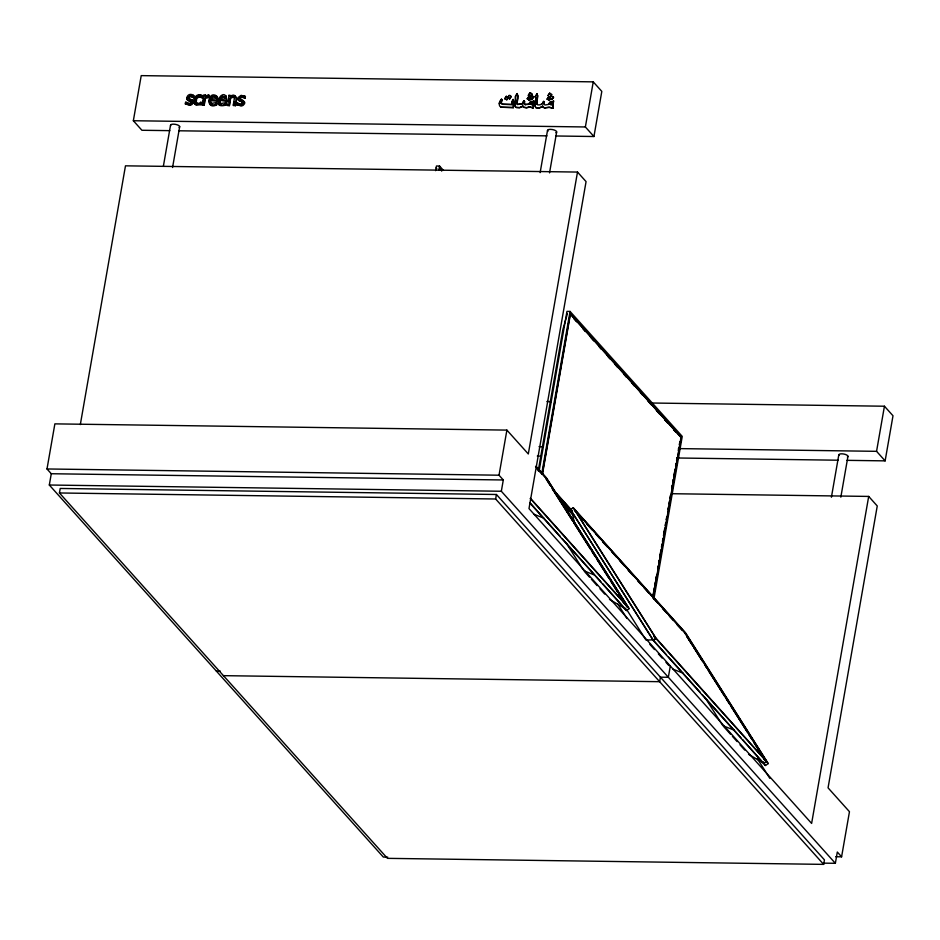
<?xml version="1.0" encoding="UTF-8"?>
<svg xmlns="http://www.w3.org/2000/svg" width="940" height="940" viewBox="0 0 940 940"><rect width="100%" height="100%" fill="white"/><g stroke="black" fill="none" stroke-linecap="round" stroke-linejoin="round"><path stroke-width="1.41" d="M187.013 98.066L187.225 99.699L190.891 101.097L190.797 102.648C188.987 105.48 184.91 99.758 185.345 103.894L189.857 105.28A4.019 3.431 -41.9 0 0 191.925 104.469C196.883 100.31 187.906 99.71 188.458 96.703L191.137 96.044L193.734 97.642L193.534 95.328C187.06 91.309 183.559 101.461 191.396 101.661M238.349 98.771L238.572 100.404M517.576 98.066C518.986 88.325 515.449 115.338 517.764 98.277M544.236 101.52C542.944 106.514 545.658 102.671 543.508 101.403C543.39 104.927 537.069 105.962 536.74 103.929L537.551 95.68L536.94 93.859L535.201 96.703L535.918 97.784L535.542 101.685M536.74 103.929L537.739 95.88L536.94 93.859M533.156 107.947L533.85 101.943L533.156 107.947L529.29 106.925L526.4 107.654L523.38 107.207L526.588 107.853L529.479 107.125M553.448 100.897L552.967 108.218L553.448 100.897L551.768 103.012L552.203 105.069L550.064 104.246L550.676 101.496L548.408 104.446L545.106 104.986L544.072 104.387M513.334 107.677L513.945 101.59L513.334 107.677L500.938 107.219C498.082 105.691 499.175 101.391 501.478 99.17L502.219 99.84L501.149 103.482L500.75 102.096L502.219 99.84M209.138 100.556L209.773 104.293M218.526 100.686L219.161 104.422M516.13 107.442L519.503 107.56L522.993 106.079L519.691 107.759L516.13 107.442L515.308 106.396L515.379 96.432L517.118 93.589L515.567 96.632L515.731 101.414M515.308 106.396L515.355 102.296M535.953 107.712L539.313 107.83L542.815 106.349L539.501 108.041L535.953 107.712L534.907 105.033L535.918 97.784M535.13 106.666L535.177 102.578M215.378 95.516L217.528 97.184L217.516 100.78L210.266 100.122L210.384 102.225A2.926 2.491 -41.9 0 0 211.571 103.412L216.423 102.531L216.623 104.881C204.944 110.85 208.163 88.783 217.175 96.55M210.266 100.122L210.889 102.789A2.926 2.491 -41.9 0 0 212.076 103.976M219.655 100.251L219.772 102.354A2.926 2.491 -41.9 0 0 220.959 103.541L225.812 102.66L226.011 105.01C207.963 110.403 225.518 82.732 226.904 100.909L219.655 100.251L226.904 100.909M220.172 100.827L220.277 102.918A2.926 2.491 -41.9 0 0 220.971 103.823M532.393 104.787L531.958 102.73L533.638 100.627L532.146 102.942L532.393 104.787L530.242 103.976L530.865 101.226L528.586 104.164L525.107 104.516L528.774 104.375L530.865 101.226M530.43 104.175L531.041 101.426M550.946 104.61L550.241 104.458L550.676 101.496M672.03 493.712L868.689 496.426L877.255 505.967L828.058 787.849L849.466 811.702L841.594 856.81L837.317 852.039L835.355 863.308L501.337 491.256L503.299 479.976L51.277 473.737L47 468.966L54.873 423.87L506.895 430.109L528.303 453.961L577.501 172.067L125.478 165.828L80.323 424.586M387.727 857.127L383.332 857.068L49.315 485.017L51.277 473.737M59.431 492.971L60.219 488.459L496.426 494.487L824.439 859.865L823.652 864.377L387.456 858.349L59.431 492.971L495.639 498.999L823.652 864.377M169.799 130.648L141.917 130.272L133.351 120.731L141.223 75.623L593.246 81.862L601.811 91.403L593.939 136.512L555.775 135.983M163.384 166.168L170.516 125.302M172.561 167.508L179.693 126.642M193.534 95.328L193.135 97.079M201.148 104.704L200.96 102.307L201.148 104.704L196.354 105.092A4.077 3.478 -41.9 0 1 194.674 103.424L194.357 101.508M200.631 104.14L195.849 104.528A4.077 3.478 -41.9 0 1 194.157 102.86C192.289 98.218 197.553 92.508 202.147 95.504C202.558 99.123 196.225 93.624 195.861 98.935C194.028 102.401 198.305 105.092 200.866 102.307L201.466 102.871M197.741 103.941L196.225 102.495L196.648 98.782L199.022 96.75L202.335 97.901L202.147 95.504M205.367 95.022L205.108 96.468L207.564 95.14A3.454 2.949 -41.9 0 1 208.868 95.128L209.079 97.396L205.378 98.406L204.18 105.292L202.535 105.268L203.721 94.999L205.367 95.022L205.613 97.032M203.028 102.495L203.51 99.722M204.18 105.292L204.873 97.842L206.953 96.796L209.079 97.396M208.574 96.832L208.868 95.128M217.011 100.216L217.023 96.609M216.623 104.881L216.329 102.531M226.011 105.01L225.812 102.66M226.399 100.345L226.058 96.115M234.601 97.678L233.919 97.313A3.032 2.573 -41.9 0 0 232.062 97.572L230.653 98.394L229.383 105.644L227.75 105.621L228.937 95.351L231.076 95.939L228.937 95.351M228.467 101.461L228.961 98.688M229.383 105.644L230.136 97.831L231.557 96.996A3.032 2.573 -41.9 0 1 233.414 96.738L234.366 98.359L233.249 105.139L235.388 105.727L236.563 97.842L234.742 95.774M230.57 95.375L230.382 96.444C236.21 91.568 238.043 101.414 234.883 105.163L235.388 105.727M233.755 105.703L234.483 101.555M242.144 103.365L242.649 103.929L242.743 102.366L238.067 99.84L238.02 97.584L241.204 95.328L245.387 96.609L245.082 98.348L242.485 96.761L239.794 97.419C239.265 100.392 248.301 100.909 243.272 105.186A4.019 3.431 -41.9 0 1 241.204 105.985L236.68 104.599C236.246 100.463 240.334 106.197 242.144 103.365L242.238 101.802L238.619 100.439M237.197 105.174L237.009 102.766L239.571 104.493L242.144 104.352M244.576 97.784L244.87 96.033M435.631 170.669L436.454 166.004L439.544 166.039L443.445 170.387M438.792 170.351L439.544 166.039M540.136 172.631L547.515 130.343M549.536 172.878L556.668 132M503.299 479.976L499.022 475.205L506.895 430.109M495.639 498.999L496.426 494.487M593.939 136.512L585.373 126.971L593.246 81.862M538.244 470.787L562.942 329.27L567.337 313.948L566.655 313.185M539.114 470.999L566.973 311.387L570.063 311.434L682.252 436.407L653.899 598.874M541.71 473.901L570.063 311.434M569.934 315.429L542.204 474.277L537.151 468.978M542.451 474.289L570.427 313.995L681.265 437.441L653.288 597.734M653.147 594.844L654.405 587.618M654.91 584.727L655.415 581.848M655.909 578.958L656.414 576.067M657.683 568.841L658.176 565.962M658.682 563.072L659.187 560.181M659.692 557.291L660.949 550.076M661.455 547.186L661.96 544.295M662.465 541.405L662.97 538.526M663.476 535.636L664.733 528.409M665.238 525.519L665.743 522.64M666.249 519.75L666.754 516.859M668.011 509.645L668.516 506.754M669.022 503.863L669.527 500.973M670.032 498.082L670.537 495.192M671.795 487.978L672.3 485.087M672.805 482.197L673.298 479.318M673.804 476.427L675.073 469.201M675.578 466.311L676.072 463.432M676.577 460.541L677.082 457.651M678.339 450.436L678.845 447.546M679.35 444.655L679.855 441.765M653.312 594.844L654.569 587.618M655.074 584.739L655.58 581.848M656.085 578.958L656.59 576.067M657.847 568.853L658.352 565.962M658.858 563.072L659.363 560.181M659.868 557.291L661.125 550.076M661.631 547.186L662.136 544.295M662.641 541.417L663.147 538.526M663.652 535.636L664.909 528.409M665.414 525.53L665.92 522.64M666.413 519.75L666.918 516.859M668.187 509.645L668.692 506.754M669.186 503.863L669.691 500.973M670.197 498.082L670.702 495.204M671.959 487.978L672.464 485.087M672.97 482.208L673.475 479.318M673.98 476.427L675.237 469.201M675.743 466.322L676.248 463.432M676.753 460.541L677.258 457.651M678.516 450.436L679.021 447.546M679.526 444.655L680.031 441.765M653.288 596.289L681.007 437.441L570.181 313.984M670.314 666.002L668.34 677.282L660.432 677.176L659.645 681.688L223.438 675.66M831.407 497.237L838.786 454.96M840.83 497.166L847.962 456.299M868.689 496.426L811.62 823.417L528.997 508.599L586.067 181.608L577.501 172.067M884.434 406.221L893 415.762L885.127 460.87L876.562 451.329L884.434 406.221L652.548 403.025M524.426 101.25L524.449 104.317L524.426 101.25L523.686 101.132L522.17 103.788L517.599 104.41L522.358 103.999L523.686 101.132M501.478 99.17L499.199 103.471M194.486 100.31L195.214 98.112M540.994 104.563L543.155 103.177L543.508 101.403M551.909 103.846L553.637 101.097M210.489 98.876C210.63 95.692 216.623 95.093 215.636 98.947L210.489 98.876L210.995 99.44L213.063 96.961L215.66 97.231M220.383 99.569L222.451 97.09L225.048 97.361M193.734 97.642L190.115 96.609L188.717 97.866L189.269 99.064M209.409 99.429L211.042 96.796M218.797 99.558L219.749 97.678M245.082 98.348L242.99 97.325L240.805 97.56L240.053 99.111L241.991 100.192M550.864 101.708L549.43 102.695M511.724 101.978C515.637 96.362 509.962 102.554 512.805 104.54L503.147 104.352L500.961 103.283M537.116 94.059L535.201 96.703M531.805 93.988C527.387 99.546 534.966 93.26 529.855 92.86L528.468 95.387L529.855 92.86M550.241 96.844C553.402 90.416 550.264 99.957 548.091 95.457L549.677 93.142L551.803 94.47M507.859 97.925C505.368 102.883 507.953 95.492 509.515 99.064L510.996 96.538L509.515 99.064M509.116 95.351C506.378 100.451 509.48 92.473 511.184 96.75M531.676 95.539L530.571 97.584L531.676 95.539L533.744 96.949L532.063 99.264L530.418 98.124L529.279 100.122L530.418 98.124M550.417 98.594C547.597 103.224 549.971 96.103 551.886 99.534L553.554 97.219L551.486 95.821L550.382 97.866L548.643 96.785L547.245 99.194L548.643 96.785M506.272 96.315L504.874 98.724L506.272 96.315L508.011 97.396M529.279 100.122L527.246 98.724L528.832 96.514L530.383 97.384M527.434 98.923L528.832 96.514M533.556 96.738L532.063 99.264M551.886 99.534L553.554 97.219M196.401 96.562L197.142 95.998M623.232 602.399L627.356 606.629L546.328 478.566L550.805 486.086M570.486 509.621L573.224 507.706L685.425 632.679L768.239 763.586L765.501 765.489L653.312 640.516L570.486 509.621L572.448 511.795M529.866 503.018L626.416 610.565L629.154 608.65L546.34 477.755L536.587 466.886M653.312 640.516L656.038 638.601L573.224 507.706M685.213 633.63L766.441 761.565M766.664 761.412L655.838 637.955L574.81 509.88L685.636 633.337L766.664 761.412L763.926 763.315L748.569 754.327M201.371 102.871L199.151 103.941M206.577 96.373L207.376 95.939M231.722 96.444L232.509 96.033M221.206 96.327L222.052 95.892M552.967 108.218L549.289 107.407L544.342 107.9L549.113 107.195L552.79 108.018M224.848 103.941L226.317 103.224M240.323 96.291L240.981 96.044M216.118 104.305L212.64 105.08L209.867 104.305M225.506 104.434L222.028 105.21L219.255 104.434M190.091 103.858L191.302 103.224L190.797 102.648M189.633 95.34L194.04 95.892M198.939 95.351L200.69 95.351M241.709 95.904L245.387 96.609M666.554 654.863L653.1 639.87L645.968 640.046L626.451 609.191M502.125 104.175L512.805 104.54M210.772 100.698L217.516 100.78M500.938 107.219L513.158 107.465M202.03 104.704L203.663 104.728M227.233 105.057L228.878 105.08M233.249 105.139L234.883 105.163M133.351 120.731L585.373 126.971M178.6 130.778L546.974 135.865M546.88 401.568L551.287 401.627M539.019 446.664L543.414 446.723M678.433 448.591L876.562 451.329M537.304 456.065L540.241 456.1M678.198 458.003L838.163 460.212M846.975 460.341L885.127 460.87M47 468.966L499.022 475.205M49.315 485.017L501.337 491.256M216.317 671.043L220.277 671.101M835.731 856.728L841.594 856.81M823.605 863.143L835.355 863.308M529.29 106.925L532.968 107.748M189.234 103.941L185.662 102.061M543.684 101.602L544.424 101.731M523.874 101.332L524.614 101.461M530.242 103.976L532.205 104.587M190.644 99.487L192.442 100.087M542.627 106.138L544.53 108.1M533.814 514.215L543.813 518.128M583.799 570.792L595.043 575.198M672.899 669.151L682.898 673.064M734.128 730.121L722.884 725.715L704.93 697.339M242.908 100.415L244.106 102.484L242.755 104.61A4.019 3.431 -41.9 0 1 240.687 105.421L236.68 104.599M517.787 104.61L516.929 103.647M201.418 95.528L202.652 96.068M185.345 103.894L189.351 104.716A4.019 3.431 -41.9 0 0 191.408 103.905L192.594 102.378L192.512 100.063M524.262 104.105L525.296 104.716M225.483 95.856L226.082 96.197M530.043 93.072L531.981 94.2M609.484 599.403L624.841 608.391L625.735 609.802M528.28 95.187L530.418 96.562M504.698 98.524L506.813 99.922M531.852 95.751L533.744 96.949M550.229 98.394L551.698 99.335M547.068 98.994L549.101 100.392M527.246 98.724L529.103 99.91M549.677 93.142L548.091 95.457M549.066 103.776L548.408 104.446M543.202 107.477L542.815 106.349M512.488 103.294L512.617 104.34M439.908 168.601L441.87 170.786M439.662 168.601L441.624 170.786M573.882 318.355L576.819 321.633M582.706 328.189L585.644 331.468M590.555 336.931L593.493 340.21M599.379 346.754L601.341 348.94M607.228 355.496L610.166 358.774M615.077 364.238L618.015 367.517M623.902 374.073L626.839 377.351M631.75 382.815L634.688 386.093M640.575 392.65L642.537 394.823M648.424 401.38L651.361 404.658M656.261 410.122L660.186 414.493M665.097 419.957L668.034 423.235M673.921 429.791L675.884 431.977M573.706 318.355L576.655 321.633M582.53 328.189L585.479 331.468M590.379 336.92L594.303 341.291M599.203 346.754L601.165 348.94M608.039 356.589L610.001 358.774M614.901 364.238L617.839 367.517M623.725 374.073L626.675 377.351M632.55 383.896L634.512 386.082M640.399 392.638L642.361 394.823M648.248 401.38L651.185 404.658M657.072 411.215L660.021 414.493M664.921 419.957L667.858 423.235M673.745 429.791L675.707 431.977M436.137 167.802L436.818 168.566M535.765 466.393L546.551 478.401L627.579 606.476L530.477 498.318M535.542 466.546L546.328 478.566M574.587 510.032L685.413 633.49M574.387 510.173L576.349 512.359M578.159 514.65L583.211 520.008M587.136 524.379L592.036 529.843M595.96 534.214L599.885 538.585M602.681 541.969L607.734 547.327M611.658 551.686L616.558 557.15M619.495 560.428L624.407 565.892M628.178 570.369L633.231 575.726M637.978 581.296L642.055 585.561M644.018 587.747L648.929 593.211M652.701 597.687L657.753 603.034M662.5 608.603L666.577 612.868M669.374 616.252L673.439 620.518M677.211 624.994L682.275 630.352M201.724 97.337L202.335 97.901M552.744 489.188L572.354 511.043M554.447 491.373L571.12 509.95M571.391 511.031L653.1 639.87M556.562 495.603L573.153 514.074M560.569 501.29L574.211 516.495M530.254 498.482L629.154 608.65M655.615 638.107L768.239 763.586M764.279 759.52L766.241 761.706L704.695 664.416M530.348 503.147L560.24 536.435M562.179 538.585L594.068 574.117M595.995 576.267L600.801 581.625M602.728 583.764L624.841 608.391M668.481 657.001L700.3 692.439M702.227 694.59L740.849 737.618M742.776 739.757L764.819 764.725M584.751 571.849L589.509 577.148M591.413 579.263L597.111 585.632M599.967 588.804L604.726 594.104M649.775 644.276L654.534 649.575M658.341 653.817L662.136 658.059M665.943 662.3L668.798 665.473M723.835 726.773L730.498 734.199M732.401 736.314L737.148 741.613M740.003 744.797L744.762 750.096M686.776 636.086L703.132 661.948M686.623 636.192L692.075 644.817M693.626 647.284L702.204 660.832M704.542 664.521L706.88 668.211M708.431 670.678L724.799 696.54M726.35 699.008L729.475 703.931M731.026 706.386L747.394 732.248M748.945 734.716L752.07 739.639M753.621 742.107L761.412 754.42M762.975 756.876L766.088 761.811M763.163 761.788L765.501 765.489M757.229 758.462L769.789 778.32M653.852 635.781L655.415 638.248M653.7 635.886L655.262 638.354M552.356 488.553L627.156 606.77M545.976 478.812L549.877 484.97M552.203 488.659L572.46 520.678M574.023 523.145L590.379 548.995M591.942 551.463L595.055 556.386M596.618 558.854L609.085 578.558M610.636 581.014L617.65 592.106M619.213 594.562L627.004 606.876M624.853 608.098L626.416 610.565M617.486 603.539L626.909 618.426M565.845 542.415L583.012 569.558M522.816 105.867L523.568 107.419M517.118 93.589L517.917 95.61M513.216 99.335L514.133 101.79M572.072 511.795L574.481 523.239M533.638 100.627L534.026 102.154M838.962 455.418A4.653 1.657 9.9 0 1 843.897 454.044A4.653 1.657 9.9 0 1 847.386 457.052M170.692 125.76A4.653 1.657 9.9 0 1 175.627 124.386A4.653 1.657 9.9 0 1 179.117 127.394M547.949 131.259A4.653 1.657 9.9 0 1 552.45 129.556A4.653 1.657 9.9 0 1 555.881 132.693M208.081 95.704A3.454 2.949 -41.9 0 1 209.385 95.692M225.071 97.936L225.024 99.076L219.878 99.006C220.019 96.538 224.496 95.034 225.071 97.936"/></g></svg>
